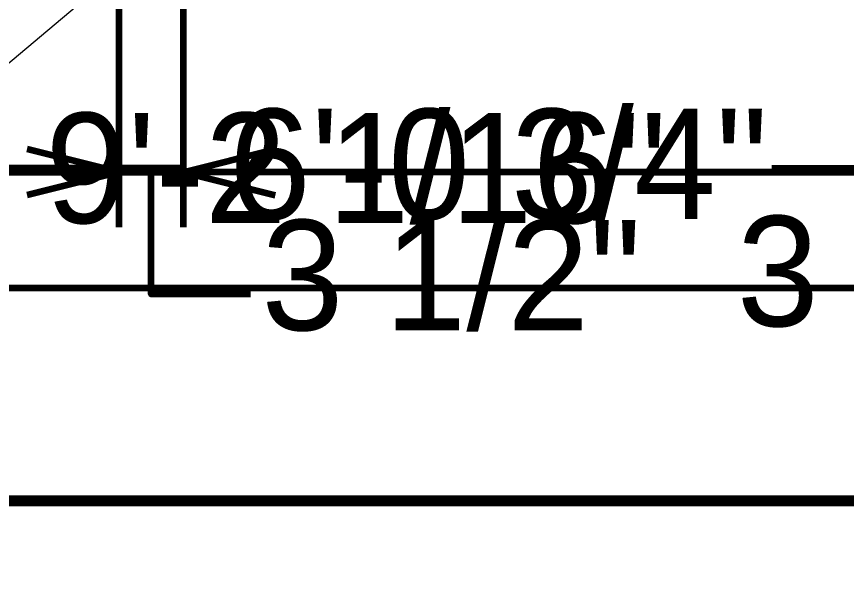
# Model space of a CAD drawing. Header units: inches. Extents: x -355 to 955, y -237 to 947.
# Drawn here: x 208.23 to 253.41, y -40.79 to -10.01 of the extents above; entities that cross this region are included whole.
import ezdxf

# ---------------------------------------------------------------- set-up
doc = ezdxf.new("R2010")
doc.units = ezdxf.units.IN
doc.header["$LTSCALE"] = 96
doc.header["$MEASUREMENT"] = 0
doc.linetypes.add('Dot', pattern=[0.15, 0.075, -0.075])
for name, color, linetype, lineweight, true_color in [('Cameras-4', 7, 'Continuous', 0, 0x004080), ('Dimensions-1', 7, 'Continuous', 158, 0x000080), ('Dimensions-2', 7, 'Continuous', 158, 0x000080), ('Dimensions-3', 7, 'Continuous', 158, 0x000080), ('Terrain Perimeter-1', 7, 'Continuous', 211, 0x004000)]:
    doc.layers.add(name, color=color, linetype=linetype, lineweight=lineweight, true_color=true_color)

msp = doc.modelspace()

# ---------------------------------------------------------------- linework, layer by layer
at = {"layer": 'Cameras-4', "linetype": 'Dot', "transparency": 33554687}
msp.add_line((-36.67, -217.663), (364.559, 119.008), dxfattribs=at)
at = {"layer": 'Dimensions-1', "color": 176, "linetype": 'Continuous', "lineweight": 158, "true_color": 0x000080, "transparency": 33554687}
for p, q in [((217.291, -18.254), (196.946, -18.254)), ((249.351, -18.254), (269.696, -18.254)), ((347.009, -36.254), (55, -36.254))]:
    msp.add_line(p, q, dxfattribs=at)
at = {"layer": 'Dimensions-2', "color": 176, "linetype": 'Continuous', "lineweight": 158, "true_color": 0x000080, "transparency": 33554687}
for p, q in [((213.814, -21.474), (213.814, 37.5)), ((217.314, -21.474), (217.314, 37.5)), ((250.807, -18.474), (151, -18.474)), ((201.713, -18.474), (213.814, -18.474)), ((213.814, -18.474), (217.314, -18.474)), ((287.24, -18.474), (217.314, -18.474)), ((395.01, -36.474), (151, -36.474)), ((395.01, -36.474), (151, -36.474))]:
    msp.add_line(p, q, dxfattribs=at)
at = {"layer": 'Dimensions-2', "transparency": 33554687}
for p, q in [((213.814, -18.474), (208.814, -17.224)), ((217.314, -18.474), (222.314, -17.224)), ((213.814, -18.474), (208.814, -19.724)), ((217.314, -18.474), (222.314, -19.724))]:
    msp.add_line(p, q, dxfattribs=at)
at = {"layer": 'Dimensions-2', "color": 176, "linetype": 'Continuous', "lineweight": 158, "true_color": 0x000080, "transparency": 33554687}
msp.add_lwpolyline([(220.969, -25.112), (215.564, -25.112), (215.564, -18.474)], dxfattribs=at)
at = {"layer": 'Dimensions-3', "color": 176, "linetype": 'Continuous', "lineweight": 158, "true_color": 0x000080, "transparency": 33554687}
for p, q in [((242.642, -18.474), (280, -18.474)), ((384.466, -36.474), (169.947, -36.474))]:
    msp.add_line(p, q, dxfattribs=at)
at = {"layer": 'Terrain Perimeter-1', "transparency": 33554687}
msp.add_lwpolyline([(955, 455.219), (955, -24.781), (-245, -24.781), (-245, 455.219)], close=True, dxfattribs=at)

# ---------------------------------------------------------------- texts
at = {"layer": 'Dimensions-1', "color": 176, "linetype": 'Continuous', "lineweight": 158, "true_color": 0x000080, "transparency": 33554687, "char_height": 6, "attachment_point": 7}
for s, insert, width in [('\\fChief Blueprint|b0|i0|c0|p0;6\'-0 3/4"', (219.791, -21.112), 32.7), ('\\fChief Blueprint|b0|i0|c0|p0;3 1/2"', (247.446, -26.94), 23.64)]:
    msp.add_mtext(s, dxfattribs=dict(at, insert=insert, width=width))
at = {"layer": 'Dimensions-2', "color": 176, "linetype": 'Continuous', "lineweight": 158, "true_color": 0x000080, "transparency": 33554687, "insert": (221.564, -27.159), "char_height": 6, "width": 23.64, "attachment_point": 7}
msp.add_mtext('\\fChief Blueprint|b0|i0|c0|p0;3 1/2"', dxfattribs=at)
at = {"layer": 'Dimensions-3', "color": 176, "linetype": 'Continuous', "lineweight": 158, "true_color": 0x000080, "transparency": 33554687, "insert": (209.806, -21.331), "char_height": 6, "width": 37.38, "attachment_point": 7}
msp.add_mtext('\\fChief Blueprint|b0|i0|c0|p0;9\'-2 1/16"', dxfattribs=at)

doc.saveas('drawing.dxf')
